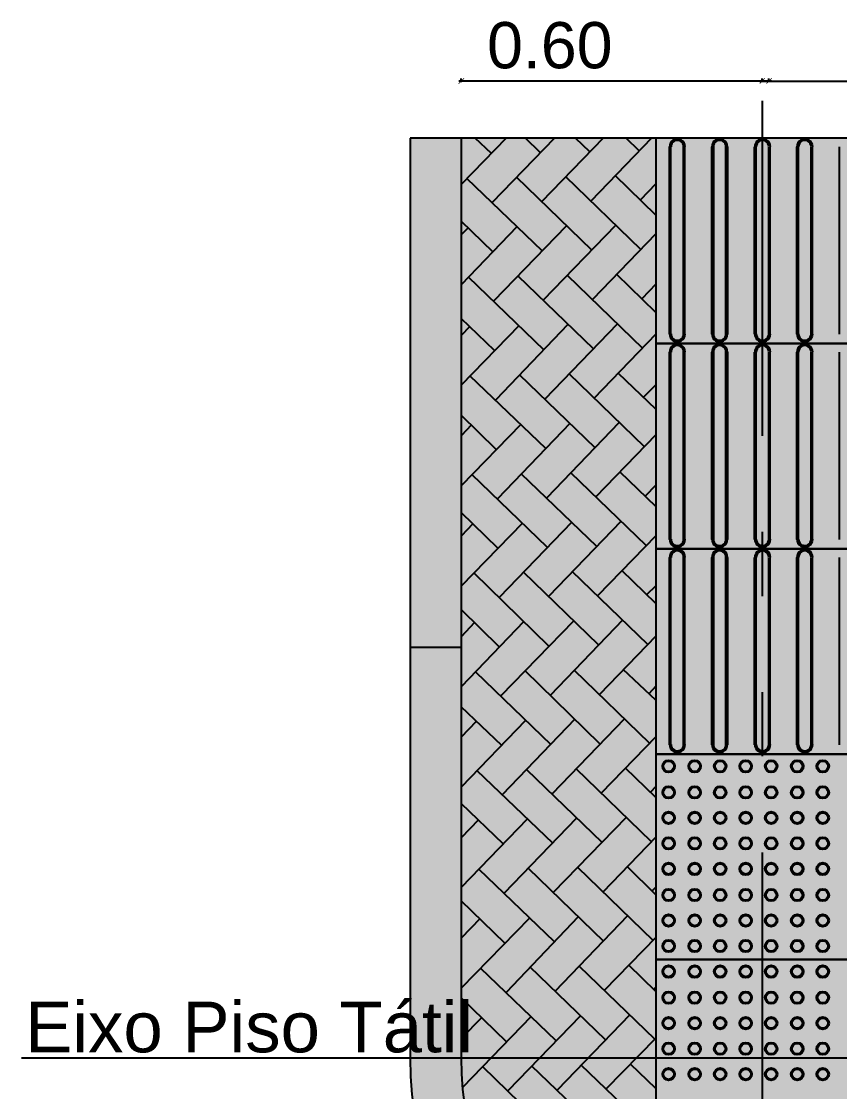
# Model space of a CAD drawing. Header units: feet. Extents: x 203667 to 205527, y 9204857 to 9205156.
# Drawn here: x 203705.507 to 203707.101, y 9204917.791 to 9204919.875 of the extents above; entities that cross this region are included whole.
import ezdxf

# ---------------------------------------------------------------- set-up
doc = ezdxf.new("R2010")
doc.units = ezdxf.units.FT
doc.header["$LTSCALE"] = 0.3
doc.header["$MEASUREMENT"] = 0
doc.layers.add('PDF_0', color=7, linetype='Continuous', true_color=0x929498)
doc.layers.add('PDF_A_Piso_Tatil', color=7, linetype='Continuous', true_color=0xffffa3)
doc.layers.add('PDF_A_Cotas', color=7, linetype='Continuous')
doc.layers.add('PDF_Text', color=7, linetype='Continuous')
doc.styles.add('PDF Arial', font='arial.ttf')

msp = doc.modelspace()

# ---------------------------------------------------------------- hatches: boundary and pattern name
at = {"layer": 'PDF_0', "transparency": 33554559}
for points in [[(203706.3696, 9204919.764), (203706.3686, 9204919.765), (203706.358, 9204919.7544), (203706.359, 9204919.7534)], [(203706.9554, 9204919.764), (203706.9544, 9204919.765), (203706.9449, 9204919.7544), (203706.9459, 9204919.7534)], [(203706.9575, 9204919.7544), (203706.9586, 9204919.7534), (203706.9692, 9204919.764), (203706.9681, 9204919.765)]]:
    msp.add_hatch(color=7, dxfattribs=at).paths.add_polyline_path(points)
at = {"layer": 'PDF_0', "true_color": 0xf7f7f7, "transparency": 33554559}
msp.add_hatch(color=7, dxfattribs=at).paths.add_polyline_path([(203706.7429, 9204919.6476), (203706.3633, 9204919.6476), (203706.3633, 9204917.8564), (203706.3654, 9204917.8067), (203706.3717, 9204917.758), (203706.3823, 9204917.7094), (203706.3961, 9204917.6618), (203706.4013, 9204917.6491), (203706.414, 9204917.6163), (203706.4362, 9204917.5709), (203706.4616, 9204917.5286), (203706.4902, 9204917.4884), (203706.5219, 9204917.4503), (203706.5568, 9204917.4154), (203706.5948, 9204917.3837), (203706.635, 9204917.3552), (203706.6773, 9204917.3298), (203706.7228, 9204917.3076), (203706.7683, 9204917.2896), (203706.8158, 9204917.2758), (203706.8645, 9204917.2653), (203706.9142, 9204917.2589), (203706.9628, 9204917.2568), (203708.7414, 9204917.2568), (203708.7414, 9204917.6491), (203706.7429, 9204917.6491)])
at = {"layer": 'PDF_A_Cotas', "true_color": 0xdfdfdf, "transparency": 33554559}
msp.add_hatch(color=254, dxfattribs=at).paths.add_polyline_path([(203706.3633, 9204919.6476), (203706.2639, 9204919.6476), (203706.2639, 9204917.8564), (203706.266, 9204917.8067), (203706.266, 9204917.8046), (203706.2713, 9204917.758), (203706.2713, 9204917.7527), (203706.2797, 9204917.7094), (203706.2808, 9204917.7009), (203706.2914, 9204917.6618), (203706.2945, 9204917.6502), (203706.3072, 9204917.6163), (203706.3125, 9204917.6015), (203706.3252, 9204917.5709), (203706.3326, 9204917.5529), (203706.3464, 9204917.5286), (203706.3569, 9204917.5074), (203706.3686, 9204917.4884), (203706.3939, 9204917.4503), (203706.4161, 9204917.4207), (203706.4204, 9204917.4154), (203706.4479, 9204917.3837), (203706.45, 9204917.3805), (203706.4764, 9204917.3552), (203706.487, 9204917.3435), (203706.5039, 9204917.3298), (203706.5272, 9204917.3097), (203706.5303, 9204917.3076), (203706.5547, 9204917.2896), (203706.5695, 9204917.279), (203706.5748, 9204917.2758), (203706.6033, 9204917.2568), (203706.6139, 9204917.2505), (203706.6593, 9204917.2261), (203706.708, 9204917.205), (203706.7566, 9204917.1881), (203706.8074, 9204917.1743), (203706.8592, 9204917.1648), (203706.911, 9204917.1595), (203706.9628, 9204917.1574), (203708.7414, 9204917.1574), (203708.7414, 9204917.2568), (203706.9628, 9204917.2568), (203706.9142, 9204917.2589), (203706.8645, 9204917.2653), (203706.8158, 9204917.2758), (203706.8053, 9204917.279), (203706.7683, 9204917.2896), (203706.7228, 9204917.3076), (203706.7175, 9204917.3097), (203706.6773, 9204917.3298), (203706.653, 9204917.3435), (203706.635, 9204917.3552), (203706.5991, 9204917.3805), (203706.5948, 9204917.3837), (203706.5568, 9204917.4154), (203706.5525, 9204917.4207), (203706.5219, 9204917.4503), (203706.5124, 9204917.463), (203706.4902, 9204917.4884), (203706.4764, 9204917.5074), (203706.4616, 9204917.5286), (203706.4468, 9204917.5529), (203706.4362, 9204917.5709), (203706.4214, 9204917.6015), (203706.414, 9204917.6163), (203706.4003, 9204917.6502), (203706.3961, 9204917.6618), (203706.3844, 9204917.7009), (203706.3823, 9204917.7094), (203706.3728, 9204917.7527), (203706.3717, 9204917.758), (203706.3664, 9204917.8046), (203706.3654, 9204917.8067), (203706.3633, 9204917.8564)])
at = {"layer": 'PDF_A_Piso_Tatil', "transparency": 33554559}
msp.add_hatch(color=256, dxfattribs=at).paths.add_polyline_path([(203707.5423, 9204918.4485), (203707.1574, 9204918.4485), (203707.1574, 9204919.6476), (203706.7429, 9204919.6476), (203706.7429, 9204917.6491), (203708.7414, 9204917.6491), (203708.7414, 9204918.0636), (203707.5423, 9204918.0636)])

# ---------------------------------------------------------------- linework, layer by layer
at = {"layer": 'PDF_0', "color": 7, "lineweight": 25}
for points in [[(203706.9681, 9204919.7587), (203706.359, 9204919.7587)], [(203706.3633, 9204919.7565), (203706.3633, 9204919.764)], [(203706.9449, 9204919.7587), (203707.7675, 9204919.7587)], [(203706.9501, 9204919.7565), (203706.9501, 9204919.764)], [(203706.9628, 9204919.7565), (203706.9628, 9204919.764)], [(203706.9501, 9204919.7206), (203706.9501, 9204919.0682)], [(203706.2639, 9204919.6476), (203706.2639, 9204917.8564)], [(203707.7696, 9204919.6476), (203706.2639, 9204919.6476)], [(203706.3633, 9204919.6476), (203706.3633, 9204917.8564)], [(203706.7693, 9204919.2659), (203706.7693, 9204919.6307)], [(203706.7714, 9204919.6307), (203706.7714, 9204919.2659)], [(203706.7968, 9204919.2659), (203706.7968, 9204919.6307)], [(203706.7989, 9204919.6307), (203706.7989, 9204919.2659)], [(203706.8518, 9204919.2659), (203706.8518, 9204919.6307)], [(203706.855, 9204919.6307), (203706.855, 9204919.2659)], [(203706.8793, 9204919.2659), (203706.8793, 9204919.6307)], [(203706.8825, 9204919.6307), (203706.8825, 9204919.2659)], [(203706.9353, 9204919.2659), (203706.9353, 9204919.6307)], [(203706.9374, 9204919.6307), (203706.9374, 9204919.2659)], [(203706.9628, 9204919.2659), (203706.9628, 9204919.6307)], [(203706.9649, 9204919.6307), (203706.9649, 9204919.2659)], [(203707.0178, 9204919.2659), (203707.0178, 9204919.6307)], [(203707.0199, 9204919.6307), (203707.0199, 9204919.2659)], [(203707.0453, 9204919.2659), (203707.0453, 9204919.6307)], [(203707.0474, 9204919.6307), (203707.0474, 9204919.2659)], [(203707.1003, 9204919.2659), (203707.1003, 9204919.6307)], [(203706.7693, 9204918.8662), (203706.7693, 9204919.231)], [(203706.7714, 9204919.231), (203706.7714, 9204918.8662)], [(203706.7968, 9204918.8662), (203706.7968, 9204919.231)], [(203706.7989, 9204919.231), (203706.7989, 9204918.8662)], [(203706.8518, 9204918.8662), (203706.8518, 9204919.231)], [(203706.855, 9204919.231), (203706.855, 9204918.8662)], [(203706.8793, 9204918.8662), (203706.8793, 9204919.231)], [(203706.8825, 9204919.231), (203706.8825, 9204918.8662)], [(203706.9353, 9204918.8662), (203706.9353, 9204919.231)], [(203706.9374, 9204919.231), (203706.9374, 9204918.8662)], [(203706.9628, 9204918.8662), (203706.9628, 9204919.231)], [(203706.9649, 9204919.231), (203706.9649, 9204918.8662)], [(203707.0178, 9204918.8662), (203707.0178, 9204919.231)], [(203707.0199, 9204919.231), (203707.0199, 9204918.8662)], [(203707.0453, 9204918.8662), (203707.0453, 9204919.231)], [(203707.0474, 9204919.231), (203707.0474, 9204918.8662)], [(203707.1003, 9204918.8662), (203707.1003, 9204919.231)], [(203706.9501, 9204918.881), (203706.9501, 9204918.7562)], [(203706.7693, 9204918.4665), (203706.7693, 9204918.8313)], [(203706.7714, 9204918.8313), (203706.7714, 9204918.4665)], [(203706.7968, 9204918.4665), (203706.7968, 9204918.8313)], [(203706.7989, 9204918.8313), (203706.7989, 9204918.4665)], [(203706.8518, 9204918.4665), (203706.8518, 9204918.8313)], [(203706.855, 9204918.8313), (203706.855, 9204918.4665)], [(203706.8793, 9204918.4665), (203706.8793, 9204918.8313)], [(203706.8825, 9204918.8313), (203706.8825, 9204918.4665)], [(203706.9353, 9204918.4665), (203706.9353, 9204918.8313)], [(203706.9374, 9204918.8313), (203706.9374, 9204918.4665)], [(203706.9628, 9204918.4665), (203706.9628, 9204918.8313)], [(203706.9649, 9204918.8313), (203706.9649, 9204918.4665)], [(203707.0178, 9204918.4665), (203707.0178, 9204918.8313)], [(203707.0199, 9204918.8313), (203707.0199, 9204918.4665)], [(203707.0453, 9204918.4665), (203707.0453, 9204918.8313)], [(203707.0474, 9204918.8313), (203707.0474, 9204918.4665)], [(203707.1003, 9204918.4665), (203707.1003, 9204918.8313)], [(203706.3633, 9204918.6558), (203706.2639, 9204918.6558)], [(203706.9501, 9204918.5691), (203706.9501, 9204918.4443)], [(203706.9501, 9204918.2571), (203706.9501, 9204917.0073), (203706.9501, 9204916.3548)], [(203707.3943, 9204917.8564), (203706.1454, 9204917.8564), (203705.5068, 9204917.8564)], [(203706.3633, 9204917.8564), (203706.2639, 9204917.8564)]]:
    msp.add_lwpolyline(points, dxfattribs=at)
at = {"layer": 'PDF_0', "color": 251, "lineweight": 25, "true_color": 0x636363}
for points in [[(203706.451, 9204919.6476), (203706.3633, 9204919.5578)], [(203706.4225, 9204919.618), (203706.3908, 9204919.6476)], [(203706.5451, 9204919.6476), (203706.4235, 9204919.5218)], [(203706.5177, 9204919.6201), (203706.4891, 9204919.6476)], [(203706.6403, 9204919.6476), (203706.5198, 9204919.5239)], [(203706.6139, 9204919.6212), (203706.5864, 9204919.6476)], [(203706.7344, 9204919.6476), (203706.616, 9204919.525)], [(203706.7101, 9204919.6233), (203706.6847, 9204919.6476)], [(203706.5219, 9204919.4277), (203706.3749, 9204919.5694)], [(203706.6181, 9204919.4298), (203706.4711, 9204919.5715)], [(203706.7133, 9204919.4309), (203706.5674, 9204919.5726)], [(203706.7429, 9204919.4975), (203706.6636, 9204919.5747)], [(203706.7429, 9204919.5588), (203706.7122, 9204919.5271)], [(203706.4257, 9204919.4256), (203706.3633, 9204919.4858)], [(203706.4722, 9204919.4753), (203706.3633, 9204919.3621)], [(203706.377, 9204919.4732), (203706.3633, 9204919.4594)], [(203706.5684, 9204919.4763), (203706.4267, 9204919.3304)], [(203706.6646, 9204919.4784), (203706.5229, 9204919.3315)], [(203706.7429, 9204919.4615), (203706.6192, 9204919.3336)], [(203706.7175, 9204919.2384), (203706.5705, 9204919.3801)], [(203706.7429, 9204919.3082), (203706.6668, 9204919.3822)], [(203706.5251, 9204919.2352), (203706.3781, 9204919.3769)], [(203706.6213, 9204919.2374), (203706.4743, 9204919.3791)], [(203706.7429, 9204919.3632), (203706.7154, 9204919.3346)], [(203706.4288, 9204919.2342), (203706.3633, 9204919.2966)], [(203706.4764, 9204919.2828), (203706.3633, 9204919.1665)], [(203706.3802, 9204919.2807), (203706.3633, 9204919.2638)], [(203706.5716, 9204919.2849), (203706.4309, 9204919.138)], [(203706.6678, 9204919.286), (203706.5261, 9204919.139)], [(203706.7429, 9204919.2659), (203706.6223, 9204919.1411)], [(203706.5282, 9204919.0438), (203706.3812, 9204919.1845)], [(203706.6245, 9204919.0449), (203706.4775, 9204919.1866)], [(203706.7207, 9204919.047), (203706.5737, 9204919.1887)], [(203706.7429, 9204919.12), (203706.6699, 9204919.1898)], [(203706.7429, 9204919.1676), (203706.7186, 9204919.1432)], [(203706.432, 9204919.0417), (203706.3633, 9204919.1084)], [(203706.4796, 9204919.0904), (203706.3633, 9204918.9709)], [(203706.3834, 9204919.0893), (203706.3633, 9204919.0682)], [(203706.5758, 9204919.0925), (203706.4341, 9204918.9455)], [(203706.671, 9204919.0935), (203706.5303, 9204918.9476)], [(203706.7429, 9204919.0703), (203706.6255, 9204918.9487)], [(203706.5314, 9204918.8514), (203706.3844, 9204918.9931)], [(203706.6276, 9204918.8525), (203706.4806, 9204918.9942)], [(203706.7239, 9204918.8546), (203706.5769, 9204918.9963)], [(203706.7429, 9204918.9307), (203706.6731, 9204918.9973)], [(203706.7429, 9204918.9719), (203706.7217, 9204918.9508)], [(203706.4352, 9204918.8493), (203706.3633, 9204918.9191)], [(203706.6752, 9204918.9022), (203706.5335, 9204918.7552)], [(203706.4828, 9204918.8979), (203706.3633, 9204918.7753)], [(203706.3865, 9204918.8969), (203706.3633, 9204918.8725)], [(203706.579, 9204918.9), (203706.4373, 9204918.7531)], [(203706.7429, 9204918.8736), (203706.6297, 9204918.7573)], [(203706.5346, 9204918.6589), (203706.3886, 9204918.8006)], [(203706.6308, 9204918.6611), (203706.4849, 9204918.8028)], [(203706.727, 9204918.6621), (203706.58, 9204918.8038)], [(203706.7429, 9204918.7414), (203706.6763, 9204918.8059)], [(203706.7429, 9204918.7763), (203706.7249, 9204918.7583)], [(203706.4383, 9204918.6568), (203706.3633, 9204918.7298)], [(203706.4859, 9204918.7065), (203706.3633, 9204918.5796)], [(203706.3897, 9204918.7044), (203706.3633, 9204918.6769)], [(203706.5822, 9204918.7076), (203706.4405, 9204918.5617)], [(203706.6784, 9204918.7097), (203706.5367, 9204918.5627)], [(203706.7429, 9204918.678), (203706.6329, 9204918.5648)], [(203706.634, 9204918.4686), (203706.488, 9204918.6103)], [(203706.7302, 9204918.4697), (203706.5843, 9204918.6114)], [(203706.7429, 9204918.5532), (203706.6794, 9204918.6135)], [(203706.5388, 9204918.4665), (203706.3918, 9204918.6082)], [(203706.7429, 9204918.5807), (203706.7291, 9204918.5659)], [(203706.4426, 9204918.4654), (203706.3633, 9204918.5405)], [(203706.4891, 9204918.5141), (203706.3633, 9204918.384)], [(203706.3929, 9204918.512), (203706.3633, 9204918.4813)], [(203706.5853, 9204918.5162), (203706.4436, 9204918.3692)], [(203706.6816, 9204918.5173), (203706.5399, 9204918.3703)], [(203706.7429, 9204918.4824), (203706.6361, 9204918.3724)], [(203706.542, 9204918.2751), (203706.395, 9204918.4157)], [(203706.6382, 9204918.2762), (203706.4912, 9204918.4179)], [(203706.7334, 9204918.2783), (203706.5874, 9204918.42)], [(203706.7429, 9204918.3639), (203706.6837, 9204918.421)], [(203706.7429, 9204918.3851), (203706.7323, 9204918.3745)], [(203706.4457, 9204918.273), (203706.3633, 9204918.3523)], [(203706.4923, 9204918.3216), (203706.3633, 9204918.1884)], [(203706.3971, 9204918.3206), (203706.3633, 9204918.2857)], [(203706.5885, 9204918.3237), (203706.4468, 9204918.1768)], [(203706.6847, 9204918.3248), (203706.543, 9204918.1789)], [(203706.7429, 9204918.2867), (203706.6393, 9204918.1799)], [(203706.5451, 9204918.0827), (203706.3982, 9204918.2244)], [(203706.6414, 9204918.0837), (203706.4944, 9204918.2254)], [(203706.7376, 9204918.0858), (203706.5906, 9204918.2275)], [(203706.7429, 9204918.1747), (203706.6868, 9204918.2296)], [(203706.7429, 9204918.1895), (203706.7355, 9204918.1821)], [(203706.4489, 9204918.0805), (203706.3633, 9204918.163)], [(203706.5917, 9204918.1313), (203706.451, 9204917.9843)], [(203706.6879, 9204918.1334), (203706.5462, 9204917.9864)], [(203706.4965, 9204918.1292), (203706.3633, 9204917.9928)], [(203706.4003, 9204918.1281), (203706.3633, 9204918.0901)], [(203706.7429, 9204918.0911), (203706.6424, 9204917.9885)], [(203706.5483, 9204917.8902), (203706.4013, 9204918.0319)], [(203706.6445, 9204917.8923), (203706.4976, 9204918.034)], [(203706.7408, 9204917.8934), (203706.5938, 9204918.0351)], [(203706.7429, 9204917.9864), (203706.69, 9204918.0372)], [(203706.7429, 9204917.9938), (203706.7387, 9204917.9896)], [(203706.4521, 9204917.8881), (203706.3633, 9204917.9737)], [(203706.4035, 9204917.9357), (203706.3633, 9204917.8944)], [(203706.4997, 9204917.9378), (203706.3664, 9204917.7993)], [(203706.5959, 9204917.9388), (203706.4542, 9204917.7929)], [(203706.6921, 9204917.941), (203706.5504, 9204917.794)], [(203706.7429, 9204917.8955), (203706.6456, 9204917.7961)], [(203706.5515, 9204917.6978), (203706.4056, 9204917.8395)], [(203706.6477, 9204917.6999), (203706.5007, 9204917.8416)], [(203706.7429, 9204917.703), (203706.597, 9204917.8426)], [(203706.7429, 9204917.7972), (203706.6932, 9204917.8447)], [(203706.7429, 9204917.7982), (203706.7418, 9204917.7972)]]:
    msp.add_lwpolyline(points, dxfattribs=at)
at = {"layer": 'PDF_0', "color": 7, "lineweight": 25}
for points in [[(203706.7429, 9204919.2479), (203707.1574, 9204919.2479), (203707.1574, 9204919.6476), (203706.7429, 9204919.6476)], [(203706.7429, 9204918.8482), (203707.1574, 9204918.8482), (203707.1574, 9204919.2479), (203706.7429, 9204919.2479)], [(203706.7429, 9204918.4485), (203707.1574, 9204918.4485), (203707.1574, 9204918.8482), (203706.7429, 9204918.8482)], [(203706.7429, 9204918.0488), (203707.1426, 9204918.0488), (203707.1426, 9204918.4485), (203706.7429, 9204918.4485)], [(203706.7429, 9204917.6491), (203707.1426, 9204917.6491), (203707.1426, 9204918.0488), (203706.7429, 9204918.0488)]]:
    msp.add_lwpolyline(points, close=True, dxfattribs=at)
for centre, radius in [((203706.7677, 9204918.4247), 0.0122), ((203706.7677, 9204918.4247), 0.01), ((203706.8185, 9204918.4247), 0.0122), ((203706.8185, 9204918.4247), 0.01), ((203706.8682, 9204918.4247), 0.0122), ((203706.8682, 9204918.4247), 0.01), ((203706.9179, 9204918.4247), 0.0122), ((203706.9179, 9204918.4247), 0.01), ((203706.9676, 9204918.4247), 0.0122), ((203706.9676, 9204918.4247), 0.01), ((203707.0183, 9204918.4247), 0.0122), ((203707.0183, 9204918.4247), 0.01), ((203707.068, 9204918.4247), 0.0122), ((203707.068, 9204918.4247), 0.01), ((203706.7677, 9204918.374), 0.0122), ((203706.7677, 9204918.374), 0.01), ((203706.8185, 9204918.374), 0.0122), ((203706.8185, 9204918.374), 0.01), ((203706.8682, 9204918.374), 0.0122), ((203706.8682, 9204918.374), 0.01), ((203706.9179, 9204918.374), 0.0122), ((203706.9179, 9204918.374), 0.01), ((203706.9676, 9204918.374), 0.0122), ((203706.9676, 9204918.374), 0.01), ((203707.0183, 9204918.374), 0.0122), ((203707.0183, 9204918.374), 0.01), ((203707.068, 9204918.374), 0.0122), ((203707.068, 9204918.374), 0.01), ((203706.7677, 9204918.3243), 0.0122), ((203706.7677, 9204918.3243), 0.01), ((203706.8185, 9204918.3243), 0.0122), ((203706.8185, 9204918.3243), 0.01), ((203706.8682, 9204918.3243), 0.0122), ((203706.8682, 9204918.3243), 0.01), ((203706.9179, 9204918.3243), 0.0122), ((203706.9179, 9204918.3243), 0.01), ((203706.9676, 9204918.3243), 0.0122), ((203706.9676, 9204918.3243), 0.01), ((203707.0183, 9204918.3243), 0.0122), ((203707.0183, 9204918.3243), 0.01), ((203707.068, 9204918.3243), 0.0122), ((203707.068, 9204918.3243), 0.01), ((203706.7677, 9204918.2746), 0.0122), ((203706.7677, 9204918.2746), 0.01), ((203706.8185, 9204918.2746), 0.0122), ((203706.8185, 9204918.2746), 0.01), ((203706.8682, 9204918.2746), 0.0122), ((203706.8682, 9204918.2746), 0.01), ((203706.9179, 9204918.2746), 0.0122), ((203706.9179, 9204918.2746), 0.01), ((203706.9676, 9204918.2746), 0.0122), ((203706.9676, 9204918.2746), 0.01), ((203707.0183, 9204918.2746), 0.0122), ((203707.0183, 9204918.2746), 0.01), ((203707.068, 9204918.2746), 0.0122), ((203707.068, 9204918.2746), 0.01), ((203706.7677, 9204918.2249), 0.0122), ((203706.7677, 9204918.2249), 0.01), ((203706.8185, 9204918.2249), 0.0122), ((203706.8185, 9204918.2249), 0.01), ((203706.8682, 9204918.2249), 0.0122), ((203706.8682, 9204918.2249), 0.01), ((203706.9179, 9204918.2249), 0.0122), ((203706.9179, 9204918.2249), 0.01), ((203706.9676, 9204918.2249), 0.0122), ((203706.9676, 9204918.2249), 0.01), ((203707.0183, 9204918.2249), 0.0122), ((203707.0183, 9204918.2249), 0.01), ((203707.068, 9204918.2249), 0.0122), ((203707.068, 9204918.2249), 0.01), ((203706.7677, 9204918.1741), 0.0122), ((203706.7677, 9204918.1741), 0.01), ((203706.8185, 9204918.1741), 0.0122), ((203706.8185, 9204918.1741), 0.01), ((203706.8682, 9204918.1741), 0.0122), ((203706.8682, 9204918.1741), 0.01), ((203706.9179, 9204918.1741), 0.0122), ((203706.9179, 9204918.1741), 0.01), ((203706.9676, 9204918.1741), 0.0122), ((203706.9676, 9204918.1741), 0.01), ((203707.0183, 9204918.1741), 0.0122), ((203707.0183, 9204918.1741), 0.01), ((203707.068, 9204918.1741), 0.0122), ((203707.068, 9204918.1741), 0.01), ((203706.7677, 9204918.1244), 0.0122), ((203706.7677, 9204918.1244), 0.01), ((203706.8185, 9204918.1244), 0.0122), ((203706.8185, 9204918.1244), 0.01), ((203706.8682, 9204918.1244), 0.0122), ((203706.8682, 9204918.1244), 0.01), ((203706.9179, 9204918.1244), 0.0122), ((203706.9179, 9204918.1244), 0.01), ((203706.9676, 9204918.1244), 0.0122), ((203706.9676, 9204918.1244), 0.01), ((203707.0183, 9204918.1244), 0.0122), ((203707.0183, 9204918.1244), 0.01), ((203707.068, 9204918.1244), 0.0122), ((203707.068, 9204918.1244), 0.01), ((203706.7677, 9204918.0747), 0.0122), ((203706.7677, 9204918.0747), 0.01), ((203706.8185, 9204918.0747), 0.0122), ((203706.8185, 9204918.0747), 0.01), ((203706.8682, 9204918.0747), 0.0122), ((203706.8682, 9204918.0747), 0.01), ((203706.9179, 9204918.0747), 0.0122), ((203706.9179, 9204918.0747), 0.01), ((203706.9676, 9204918.0747), 0.0122), ((203706.9676, 9204918.0747), 0.01), ((203707.0183, 9204918.0747), 0.0122), ((203707.0183, 9204918.0747), 0.01), ((203707.068, 9204918.0747), 0.0122), ((203707.068, 9204918.0747), 0.01), ((203706.7677, 9204918.025), 0.0122), ((203706.7677, 9204918.025), 0.01), ((203706.8185, 9204918.025), 0.0122), ((203706.8185, 9204918.025), 0.01), ((203706.8682, 9204918.025), 0.0122), ((203706.8682, 9204918.025), 0.01), ((203706.9179, 9204918.025), 0.0122), ((203706.9179, 9204918.025), 0.01), ((203706.9676, 9204918.025), 0.0122), ((203706.9676, 9204918.025), 0.01), ((203707.0183, 9204918.025), 0.0122), ((203707.0183, 9204918.025), 0.01), ((203707.068, 9204918.025), 0.0122), ((203707.068, 9204918.025), 0.01), ((203706.7677, 9204917.9743), 0.0122), ((203706.7677, 9204917.9743), 0.01), ((203706.8185, 9204917.9743), 0.0122), ((203706.8185, 9204917.9743), 0.01), ((203706.8682, 9204917.9743), 0.0122), ((203706.8682, 9204917.9743), 0.01), ((203706.9179, 9204917.9743), 0.0122), ((203706.9179, 9204917.9743), 0.01), ((203706.9676, 9204917.9743), 0.0122), ((203706.9676, 9204917.9743), 0.01), ((203707.0183, 9204917.9743), 0.0122), ((203707.0183, 9204917.9743), 0.01), ((203707.068, 9204917.9743), 0.0122), ((203707.068, 9204917.9743), 0.01), ((203706.7677, 9204917.9246), 0.0122), ((203706.7677, 9204917.9246), 0.01), ((203706.8185, 9204917.9246), 0.0122), ((203706.8185, 9204917.9246), 0.01), ((203706.8682, 9204917.9246), 0.0122), ((203706.8682, 9204917.9246), 0.01), ((203706.9179, 9204917.9246), 0.0122), ((203706.9179, 9204917.9246), 0.01), ((203706.9676, 9204917.9246), 0.0122), ((203706.9676, 9204917.9246), 0.01), ((203707.0183, 9204917.9246), 0.0122), ((203707.0183, 9204917.9246), 0.01), ((203707.068, 9204917.9246), 0.0122), ((203707.068, 9204917.9246), 0.01), ((203706.7677, 9204917.8749), 0.0122), ((203706.7677, 9204917.8749), 0.01), ((203706.8185, 9204917.8749), 0.0122), ((203706.8185, 9204917.8749), 0.01), ((203706.8682, 9204917.8749), 0.0122), ((203706.8682, 9204917.8749), 0.01), ((203706.9179, 9204917.8749), 0.0122), ((203706.9179, 9204917.8749), 0.01), ((203706.9676, 9204917.8749), 0.0122), ((203706.9676, 9204917.8749), 0.01), ((203707.0183, 9204917.8749), 0.0122), ((203707.0183, 9204917.8749), 0.01), ((203707.068, 9204917.8749), 0.0122), ((203707.068, 9204917.8749), 0.01), ((203706.7677, 9204917.8252), 0.0122), ((203706.7677, 9204917.8252), 0.01), ((203706.8185, 9204917.8252), 0.0122), ((203706.8185, 9204917.8252), 0.01), ((203706.8682, 9204917.8252), 0.0122), ((203706.8682, 9204917.8252), 0.01), ((203706.9179, 9204917.8252), 0.0122), ((203706.9179, 9204917.8252), 0.01), ((203706.9676, 9204917.8252), 0.0122), ((203706.9676, 9204917.8252), 0.01), ((203707.0183, 9204917.8252), 0.0122), ((203707.0183, 9204917.8252), 0.01), ((203707.068, 9204917.8252), 0.0122), ((203707.068, 9204917.8252), 0.01)]:
    msp.add_circle(centre, radius, dxfattribs=at)
for centre, radius, start, end in [((203706.7847, 9204919.6312), 0.0153, 359.989, 181.3843), ((203706.7847, 9204919.6312), 0.0122, 359.9836, 181.3733), ((203706.8671, 9204919.6312), 0.0153, 359.989, 181.3843), ((203706.8671, 9204919.6312), 0.0122, 359.9836, 181.3733), ((203706.9507, 9204919.6312), 0.0153, 359.989, 181.3843), ((203706.9507, 9204919.6312), 0.0122, 359.9836, 181.3733), ((203707.0331, 9204919.6312), 0.0153, 359.989, 181.3843), ((203707.0331, 9204919.6312), 0.0122, 359.9836, 181.3733), ((203706.7847, 9204919.2664), 0.0153, 178.6268, 0.0164), ((203706.7847, 9204919.2664), 0.0122, 178.6267, 0.0164), ((203706.8671, 9204919.2664), 0.0153, 178.6268, 0.0164), ((203706.8671, 9204919.2664), 0.0122, 178.6267, 0.0164), ((203706.9507, 9204919.2664), 0.0153, 178.6268, 0.0164), ((203706.9507, 9204919.2664), 0.0122, 178.6267, 0.0164), ((203707.0331, 9204919.2664), 0.0153, 178.6268, 0.0164), ((203707.0331, 9204919.2664), 0.0122, 178.6267, 0.0164), ((203706.7847, 9204919.2315), 0.0153, 359.989, 181.3843), ((203706.7847, 9204919.2315), 0.0122, 359.9836, 181.3733), ((203706.8671, 9204919.2315), 0.0153, 359.989, 181.3843), ((203706.8671, 9204919.2315), 0.0122, 359.9836, 181.3733), ((203706.9507, 9204919.2315), 0.0153, 359.989, 181.3843), ((203706.9507, 9204919.2315), 0.0122, 359.9836, 181.3733), ((203707.0331, 9204919.2315), 0.0153, 359.989, 181.3843), ((203707.0331, 9204919.2315), 0.0122, 359.9836, 181.3733), ((203706.7847, 9204918.8667), 0.0153, 178.6268, 0.0164), ((203706.7847, 9204918.8667), 0.0122, 178.6267, 0.0164), ((203706.8671, 9204918.8667), 0.0153, 178.6268, 0.0164), ((203706.8671, 9204918.8667), 0.0122, 178.6267, 0.0164), ((203706.9507, 9204918.8667), 0.0153, 178.6268, 0.0164), ((203706.9507, 9204918.8667), 0.0122, 178.6267, 0.0164), ((203707.0331, 9204918.8667), 0.0153, 178.6268, 0.0164), ((203707.0331, 9204918.8667), 0.0122, 178.6267, 0.0164), ((203706.7847, 9204918.8318), 0.0153, 359.989, 181.3843), ((203706.7847, 9204918.8318), 0.0122, 359.9836, 181.3733), ((203706.8671, 9204918.8318), 0.0153, 359.989, 181.3843), ((203706.8671, 9204918.8318), 0.0122, 359.9836, 181.3733), ((203706.9507, 9204918.8318), 0.0153, 359.989, 181.3843), ((203706.9507, 9204918.8318), 0.0122, 359.9836, 181.3733), ((203707.0331, 9204918.8318), 0.0153, 359.989, 181.3843), ((203707.0331, 9204918.8318), 0.0122, 359.9836, 181.3733), ((203706.7847, 9204918.467), 0.0153, 178.6268, 0.0164), ((203706.7847, 9204918.467), 0.0122, 178.6267, 0.0164), ((203706.8671, 9204918.467), 0.0153, 178.6268, 0.0164), ((203706.8671, 9204918.467), 0.0122, 178.6267, 0.0164), ((203706.9507, 9204918.467), 0.0153, 178.6268, 0.0164), ((203706.9507, 9204918.467), 0.0122, 178.6267, 0.0164), ((203707.0331, 9204918.467), 0.0153, 178.6268, 0.0164), ((203707.0331, 9204918.467), 0.0122, 178.6267, 0.0164), ((203706.9634, 9204917.8569), 0.6995, 180, 270), ((203706.9634, 9204917.8569), 0.6001, 180, 270)]:
    msp.add_arc(centre, radius, start, end, dxfattribs=at)

# ---------------------------------------------------------------- texts
at = {"layer": 'PDF_Text', "attachment_point": 7, "style": 'PDF Arial'}
for s, insert, char_height in [('0.60', (203706.414, 9204919.7825), 0.08993), ('Eixo Piso Tátil', (203705.5142, 9204917.8664), 0.098612)]:
    msp.add_mtext(s, dxfattribs=dict(at, insert=insert, char_height=char_height))

doc.saveas('drawing.dxf')
